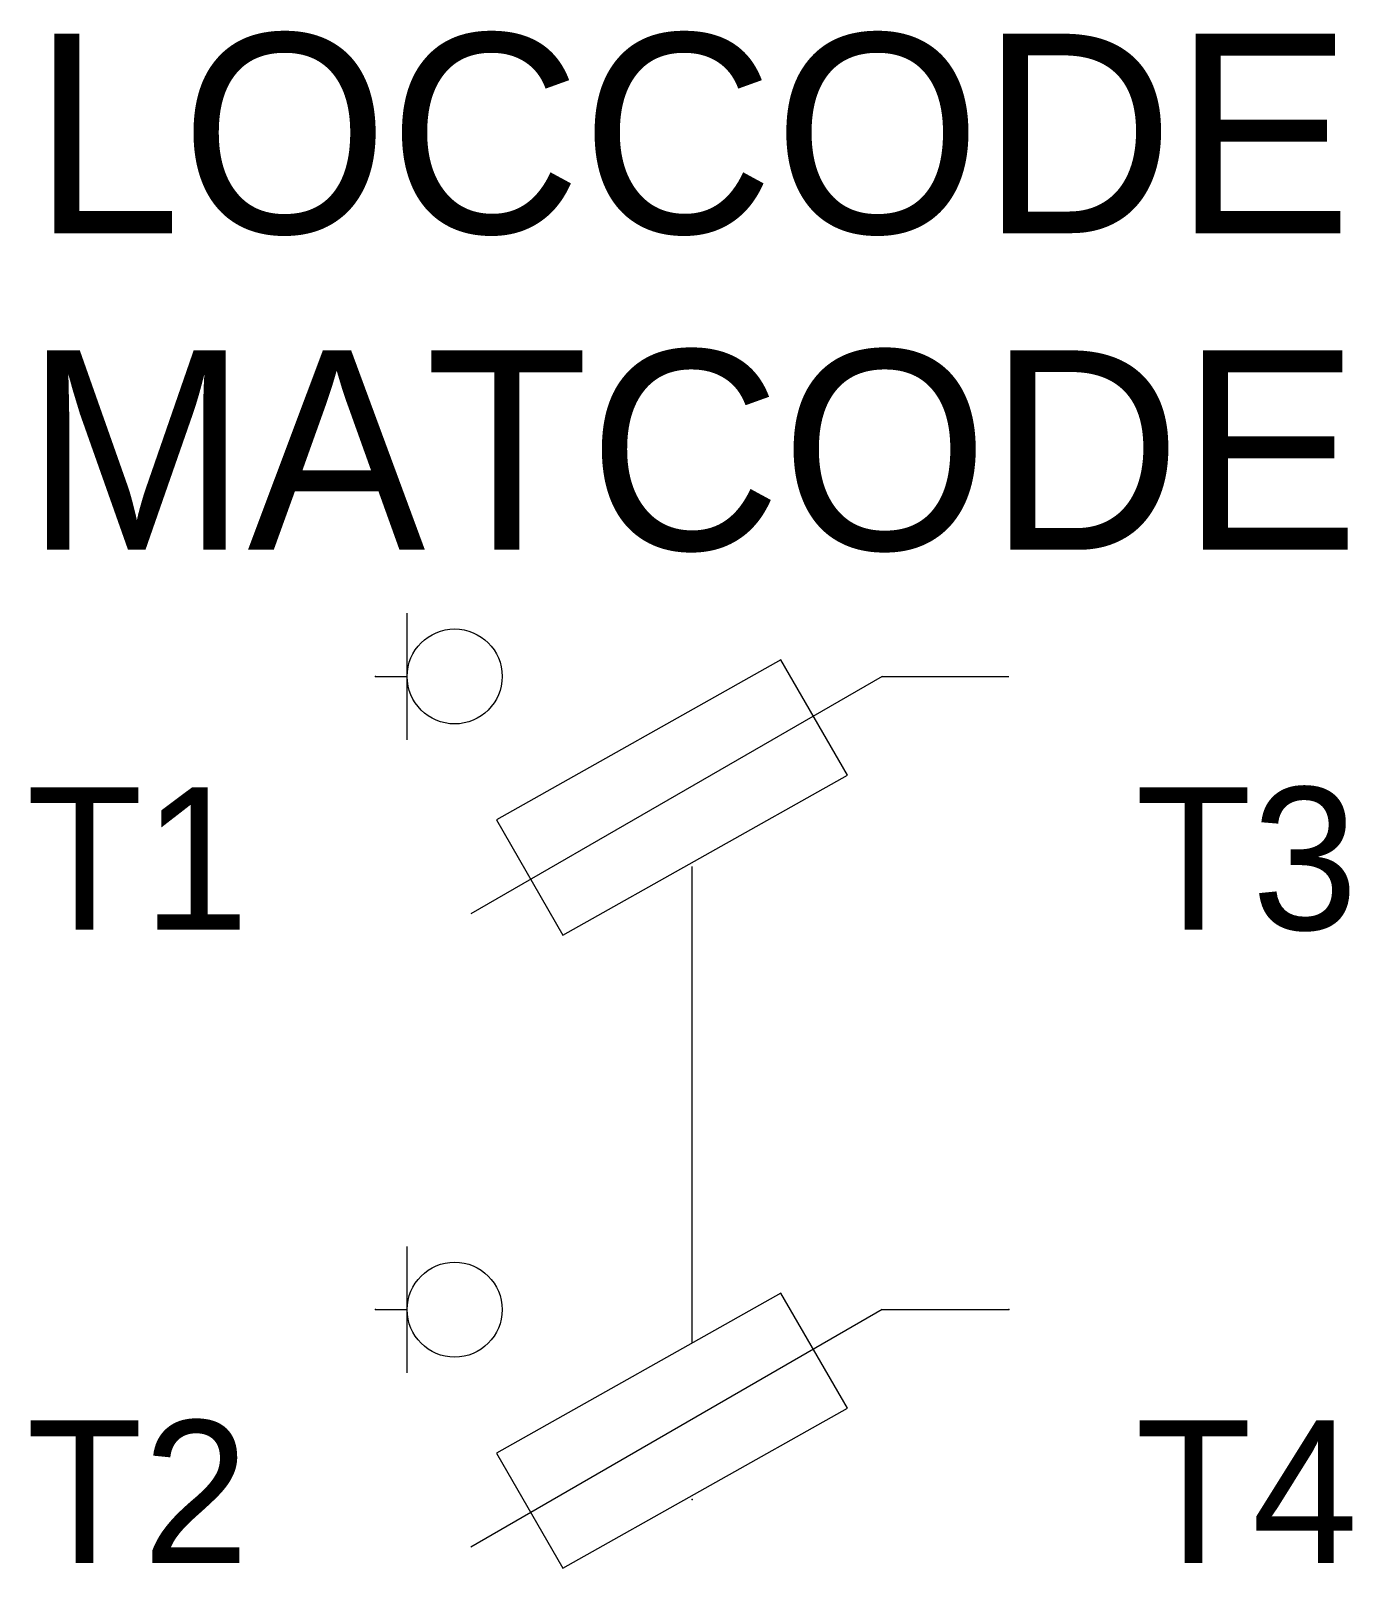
# Model space of a CAD drawing. Extents: x -10.4 to 10.4, y -4.1 to 20.2.
import ezdxf
from ezdxf.enums import TextEntityAlignment as Align

# ---------------------------------------------------------------- set-up
doc = ezdxf.new("R2010")
doc.units = 0
doc.linetypes.add('DASHED', pattern=[0])
doc.layers.get('0').update_dxf_attribs({"linetype": 'CONTINUOUS'})
for name, color, linetype in [('A', 7, 'CONTINUOUS'), ('C', 6, 'CONTINUOUS'), ('T2', 1, 'CONTINUOUS')]:
    doc.layers.add(name, color=color, linetype=linetype)

msp = doc.modelspace()

# ---------------------------------------------------------------- linework, layer by layer
at = {"color": 0}
for p, q in [((-4.5, 9), (-4.5, 11)), ((1.401, 10.261), (-3.09, 7.735)), ((2.451, 8.443), (1.401, 10.261)), ((-5, 10), (-4.5, 10)), ((3, 10), (-3.496, 6.25)), ((3, 10), (5, 10)), ((-2.04, 5.916), (2.451, 8.443)), ((-3.09, 7.735), (-2.04, 5.916)), ((-4.5, -1), (-4.5, 1)), ((1.401, 0.261), (-3.09, -2.265)), ((2.451, -1.557), (1.401, 0.261)), ((-5, 0), (-4.5, 0)), ((3, 0), (-3.496, -3.75)), ((3, 0), (5, 0)), ((-2.04, -4.084), (2.451, -1.557)), ((-3.09, -2.265), (-2.04, -4.084))]:
    msp.add_line(p, q, dxfattribs=at)
at = {"color": 0, "linetype": 'DASHED'}
msp.add_line((0, -0.527), (0, 7), dxfattribs=at)
at = {"color": 0}
for centre in [(-3.75, 10), (-3.75, 0)]:
    msp.add_circle(centre, 0.75, dxfattribs=at)
at = {"layer": 'A', "color": 0, "linetype": 'DASHED'}
msp.add_point((0, -3), dxfattribs=at)
at = {"layer": 'C', "color": 0}
msp.add_point((-5, 10), dxfattribs=at)
at = {"layer": 'C', "color": 0, "linetype": 'DASHED'}
for p in [(-5, 0), (5, 0)]:
    msp.add_point(p, dxfattribs=at)

# ---------------------------------------------------------------- texts
at = {"color": 0, "linetype": 'CONTINUOUS'}
for tag, p in [('LOCCODE', (0, 17)), ('MATCODE', (0, 12))]:
    msp.add_attdef(tag, text='', height=3.15, dxfattribs=at).set_placement(p, align=Align.CENTER)
at = {"layer": 'T2', "color": 0, "linetype": 'CONTINUOUS'}
for tag, p in [('T3', (7, 6)), ('T4', (7, -4))]:
    msp.add_attdef(tag, p, '', height=2.25, dxfattribs=at)
for tag, p in [('T1', (-7, 6)), ('T2', (-7, -4))]:
    msp.add_attdef(tag, text='', height=2.25, dxfattribs=at).set_placement(p, align=Align.RIGHT)

doc.saveas('drawing.dxf')
